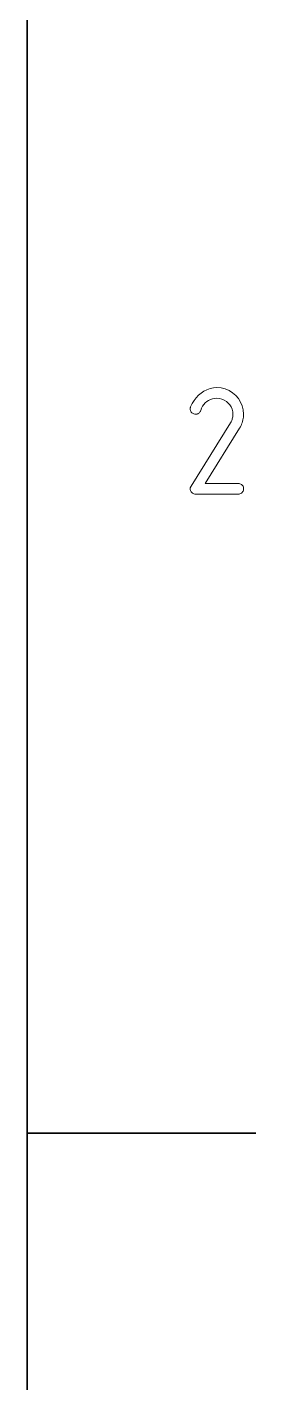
# Model space of a CAD drawing. Extents: x 0 to 297, y 0 to 210.
# Drawn here: x 287 to 294.5, y 44.3 to 88.85 of the extents above; entities that cross this region are included whole.
import ezdxf

# ---------------------------------------------------------------- set-up
doc = ezdxf.new("R2010")
doc.units = 0

msp = doc.modelspace()

# ---------------------------------------------------------------- linework, layer by layer
at = {"color": 7, "lineweight": 35}
for p, q in [((287, 10), (287, 200)), ((287, 70), (287, 10))]:
    msp.add_line(p, q, dxfattribs=at)
at = {"color": 7, "lineweight": 35, "ltscale": 0.1875}
msp.add_line((287, 52.5), (294.5, 52.5), dxfattribs=at)
at = {"color": 255, "lineweight": 13}
msp.add_lwpolyline([(293.968, 75.666), (293.993, 75.708), (294.015, 75.752), (294.035, 75.797), (294.052, 75.844), (294.067, 75.891), (294.079, 75.938), (294.088, 75.986), (294.095, 76.033), (294.099, 76.08), (294.1, 76.126), (294.088, 76.267), (294.055, 76.402), (294.001, 76.527), (293.93, 76.642), (293.842, 76.744), (293.739, 76.832), (293.625, 76.904), (293.499, 76.957), (293.365, 76.991), (293.224, 77.002), (293.109, 76.994), (292.999, 76.971), (292.896, 76.934), (292.798, 76.883), (292.707, 76.821), (292.622, 76.748), (292.546, 76.665), (292.476, 76.574), (292.415, 76.475), (292.362, 76.371), (292.359, 76.365), (292.357, 76.359), (292.355, 76.352), (292.353, 76.345), (292.351, 76.339), (292.35, 76.332), (292.349, 76.324), (292.348, 76.317), (292.348, 76.31), (292.348, 76.302), (292.35, 76.274), (292.356, 76.247), (292.367, 76.221), (292.381, 76.198), (292.399, 76.178), (292.419, 76.16), (292.443, 76.146), (292.468, 76.135), (292.495, 76.129), (292.524, 76.126), (292.548, 76.128), (292.571, 76.132), (292.593, 76.14), (292.613, 76.15), (292.631, 76.162), (292.648, 76.177), (292.663, 76.194), (292.676, 76.212), (292.687, 76.232), (292.695, 76.253), (292.72, 76.323), (292.753, 76.387), (292.793, 76.445), (292.84, 76.497), (292.893, 76.542), (292.952, 76.58), (293.015, 76.61), (293.081, 76.632), (293.151, 76.645), (293.224, 76.65), (293.309, 76.643), (293.389, 76.623), (293.464, 76.591), (293.533, 76.549), (293.594, 76.496), (293.646, 76.435), (293.689, 76.367), (293.721, 76.292), (293.741, 76.211), (293.748, 76.126), (293.747, 76.097), (293.745, 76.068), (293.741, 76.039), (293.736, 76.01), (293.729, 75.981), (293.721, 75.953), (293.712, 75.926), (293.701, 75.899), (293.688, 75.873), (293.674, 75.847), (292.377, 73.767), (292.373, 73.759), (292.368, 73.752), (292.364, 73.743), (292.36, 73.735), (292.357, 73.726), (292.354, 73.717), (292.351, 73.708), (292.349, 73.699), (292.348, 73.689), (292.348, 73.679), (292.35, 73.65), (292.356, 73.623), (292.367, 73.597), (292.381, 73.574), (292.399, 73.554), (292.419, 73.536), (292.443, 73.522), (292.468, 73.511), (292.495, 73.505), (292.524, 73.502), (293.924, 73.502), (293.953, 73.505), (293.98, 73.511), (294.005, 73.522), (294.028, 73.536), (294.049, 73.554), (294.066, 73.574), (294.08, 73.597), (294.091, 73.623), (294.098, 73.65), (294.1, 73.679), (294.098, 73.707), (294.091, 73.734), (294.08, 73.759), (294.066, 73.781), (294.049, 73.801), (294.028, 73.818), (294.005, 73.831), (293.98, 73.842), (293.953, 73.848), (293.924, 73.85), (292.837, 73.85)], close=True, dxfattribs=at)

doc.saveas('drawing.dxf')
